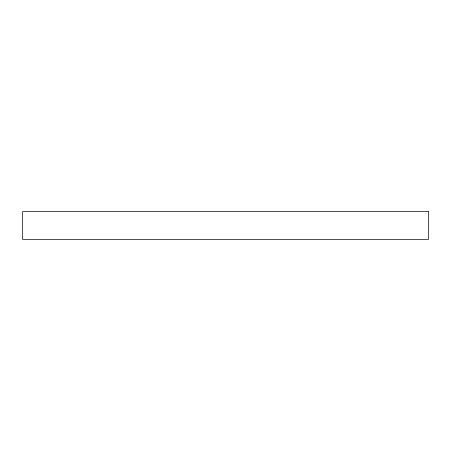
<?xml version="1.0" encoding="UTF-8"?>
<svg xmlns="http://www.w3.org/2000/svg" width="451" height="451" viewBox="0 0 451 451"><rect width="100%" height="100%" fill="white"/><g stroke="black" fill="none" stroke-linecap="round" stroke-linejoin="round"><path stroke-width="0.68" d="M428.45 211.62L22.55 211.62L22.55 239.38L428.45 239.38L428.45 211.62"/></g></svg>
